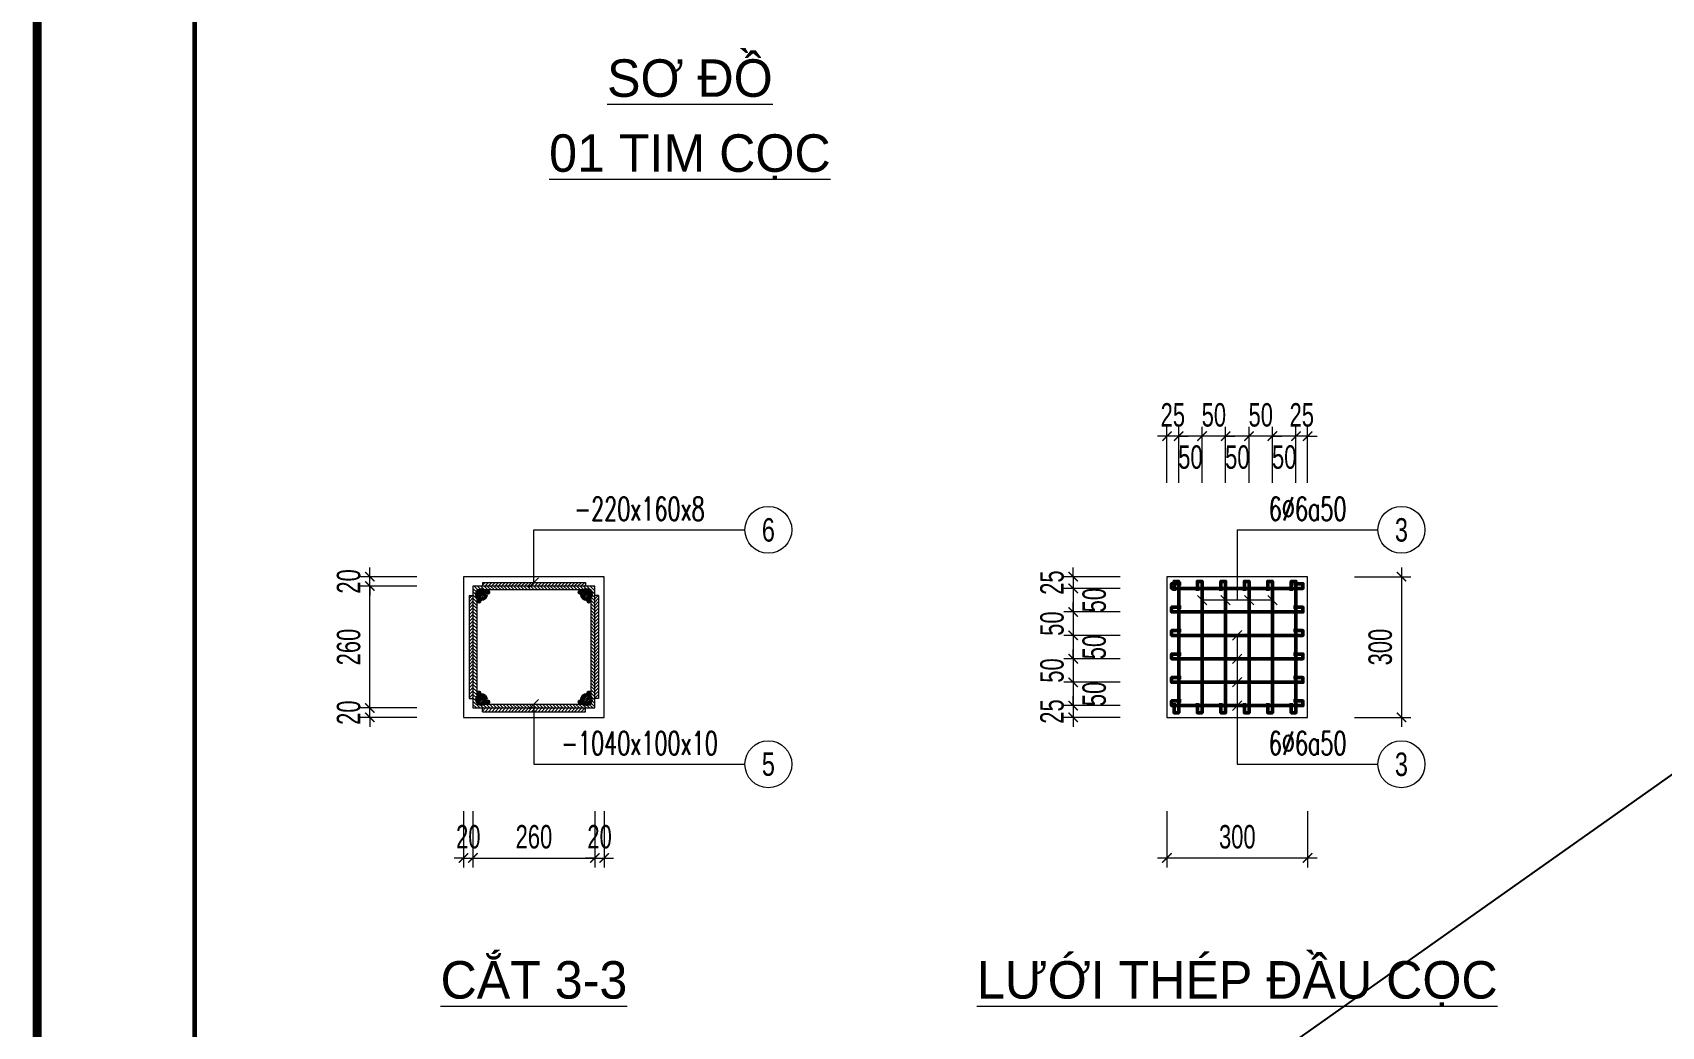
# Model space of a CAD drawing. Header units: inches. Extents: x 541671 to 837720, y 76128 to 1008472.
# Drawn here: x 604862 to 608336, y 377769 to 379889 of the extents above; entities that cross this region are included whole.
import ezdxf
from ezdxf.enums import TextEntityAlignment as Align

# ---------------------------------------------------------------- set-up
doc = ezdxf.new("R2010")
doc.units = ezdxf.units.IN
doc.header["$MEASUREMENT"] = 0
doc.header["$PDMODE"] = 32
doc.header["$PDSIZE"] = -1
doc.layers.get('0').update_dxf_attribs({"lineweight": 18})
for name, color, linetype, lineweight in [('Hien', 4, 'Continuous', 20), ('KICHTHUOC', 4, 'Continuous', 18), ('LC Net thay', 7, 'Continuous', 25), ('LC Text1', 3, 'Continuous', 20), ('ThepDoc', 3, 'Continuous', 50), ('ThepDocHien', 3, 'Continuous', 50), ('VatLieu', 8, 'Continuous', 9)]:
    doc.layers.add(name, color=color, linetype=linetype, lineweight=lineweight)
doc.layers.add('KCS_Plotter', color=11, linetype='Continuous', plot=False)
doc.layers.add('Khungten_LCDI', color=7, linetype='Continuous')
doc.styles.add('Khungten', font='VHAVAN_2.TTF', dxfattribs={"width": 0.8, "height": 5000})
doc.styles.add('ROMANS', font='vncc-rms.shx', dxfattribs={"width": 0.7, "bigfont": 'romancvn.shx'})
doc.styles.add('style2', font='romans.shx', dxfattribs={"width": 0.65, "bigfont": 'vns.shx'})
doc.styles.add('Title', font='VHAVAN_2.TTF', dxfattribs={"width": 0.8})
doc.styles.add('VNAVANTH', font='VHAVANB_2.TTF', dxfattribs={"width": 0.6})
doc.dimstyles.new('dim50', dxfattribs={"dimscale": 20, "dimtxt": 2.5, "dimasz": 1, "dimexe": 1, "dimexo": 0, "dimgap": 1, "dimtad": 1, "dimdec": 0, "dimzin": 12, "dimdsep": 46, "dimtxsty": 'ROMANS', "dimblk": 'ARCHTICK', "dimcen": 0, "dimdle": 1, "dimclrd": 1, "dimclre": 1, "dimclrt": 7, "dimadec": 0, "dimazin": 0, "dimtfac": 4e-06, "dimtdec": 0, "dimtix": 1, "dimtmove": 2, "dimatfit": 3, "dimldrblk": 'ARCHTICK', "dimfxl": 1, "dimtolj": 1, "dimtzin": 0, "dimarcsym": 0})

# ---------------------------------------------------------------- blocks, each defined once
blk = doc.blocks.new('_ArchTick')
at = {"color": 0, "linetype": 'ByBlock', "const_width": 0.15}
blk.add_lwpolyline([(-0.5, -0.5), (0.5, 0.5)], dxfattribs=at)
blk = doc.blocks.new('*D701')
at = {"layer": 'Defpoints', "color": 0, "transparency": 16777216}
for p in [(720, 2387.2), (980, 2387.2), (980, 2287.2)]:
    blk.add_point(p, dxfattribs=at)
at = {"layer": 'KICHTHUOC', "color": 1, "lineweight": -2, "transparency": 16777216}
for p, q in [((720, 2387.2), (720, 2267.2)), ((980, 2387.2), (980, 2267.2)), ((700, 2287.2), (1000, 2287.2))]:
    blk.add_line(p, q, dxfattribs=at)
at = {"layer": 'KICHTHUOC', "color": 1, "lineweight": -2, "transparency": 16777216, "xscale": 20, "yscale": 20, "zscale": 20, "rotation": 180}
blk.add_blockref('_ArchTick', (720, 2287.2), dxfattribs=at)
at = {"layer": 'KICHTHUOC', "color": 1, "lineweight": -2, "transparency": 16777216, "xscale": 20, "yscale": 20, "zscale": 20}
blk.add_blockref('_ArchTick', (980, 2287.2), dxfattribs=at)
at = {"layer": 'KICHTHUOC', "color": 7, "transparency": 16777216, "insert": (850, 2332.2), "char_height": 50, "attachment_point": 5, "style": 'ROMANS'}
blk.add_mtext('\\A1;260', dxfattribs=at)
blk = doc.blocks.new('*D702')
at = {"layer": 'Defpoints', "color": 0, "transparency": 16777216}
for p in [(500, 2867.2), (600, 2867.2), (600, 2607.2)]:
    blk.add_point(p, dxfattribs=at)
at = {"layer": 'KICHTHUOC', "color": 1, "lineweight": -2, "transparency": 16777216}
for p, q in [((500, 2587.2), (500, 2887.2)), ((600, 2867.2), (480, 2867.2)), ((600, 2607.2), (480, 2607.2))]:
    blk.add_line(p, q, dxfattribs=at)
at = {"layer": 'KICHTHUOC', "color": 1, "lineweight": -2, "transparency": 16777216, "xscale": 20, "yscale": 20, "zscale": 20}
for p, rotation in [((500, 2867.2), 90), ((500, 2607.2), 270)]:
    blk.add_blockref('_ArchTick', p, dxfattribs=dict(at, rotation=rotation))
at = {"layer": 'KICHTHUOC', "color": 7, "transparency": 16777216, "insert": (455, 2737.2), "char_height": 50, "attachment_point": 5, "rotation": 90, "style": 'ROMANS'}
blk.add_mtext('\\A1;260', dxfattribs=at)
blk = doc.blocks.new('*D703')
at = {"layer": 'Defpoints', "color": 0, "transparency": 16777216}
for p in [(2100, 2712.2), (2000, 2662.2), (2100, 2662.2)]:
    blk.add_point(p, dxfattribs=at)
at = {"layer": 'KICHTHUOC', "color": 1, "lineweight": -2, "transparency": 16777216}
for p, q in [((2100, 2712.2), (1980, 2712.2)), ((2000, 2712.2), (2000, 2732.2)), ((2000, 2712.2), (2000, 2662.2)), ((2100, 2662.2), (1980, 2662.2)), ((2000, 2662.2), (2000, 2642.2))]:
    blk.add_line(p, q, dxfattribs=at)
at = {"layer": 'KICHTHUOC', "color": 1, "lineweight": -2, "transparency": 16777216, "xscale": 20, "yscale": 20, "zscale": 20}
for p, rotation in [((2000, 2712.2), 270), ((2000, 2662.2), 90)]:
    blk.add_blockref('_ArchTick', p, dxfattribs=dict(at, rotation=rotation))
at = {"layer": 'KICHTHUOC', "color": 7, "transparency": 16777216, "insert": (1955, 2687.2), "char_height": 50, "attachment_point": 5, "rotation": 90, "style": 'ROMANS'}
blk.add_mtext('\\A1;50', dxfattribs=at)
blk = doc.blocks.new('*D704')
at = {"layer": 'Defpoints', "color": 0, "transparency": 16777216}
for p in [(2100, 2662.2), (2000, 2612.2), (2100, 2612.2)]:
    blk.add_point(p, dxfattribs=at)
at = {"layer": 'KICHTHUOC', "color": 1, "lineweight": -2, "transparency": 16777216}
for p, q in [((2000, 2682.2), (2000, 2592.2)), ((2100, 2662.2), (1980, 2662.2)), ((2100, 2612.2), (1980, 2612.2))]:
    blk.add_line(p, q, dxfattribs=at)
at = {"layer": 'KICHTHUOC', "color": 1, "lineweight": -2, "transparency": 16777216, "xscale": 20, "yscale": 20, "zscale": 20}
for p, rotation in [((2000, 2662.2), 90), ((2000, 2612.2), 270)]:
    blk.add_blockref('_ArchTick', p, dxfattribs=dict(at, rotation=rotation))
at = {"layer": 'KICHTHUOC', "color": 7, "transparency": 16777216, "insert": (2045, 2637.2), "char_height": 50, "attachment_point": 5, "rotation": 90, "style": 'ROMANS'}
blk.add_mtext('\\A1;50', dxfattribs=at)
blk = doc.blocks.new('*D705')
at = {"layer": 'Defpoints', "color": 0, "transparency": 16777216}
for p in [(2100, 2762.2), (2000, 2712.2), (2100, 2712.2)]:
    blk.add_point(p, dxfattribs=at)
at = {"layer": 'KICHTHUOC', "color": 1, "lineweight": -2, "transparency": 16777216}
for p, q in [((2000, 2782.2), (2000, 2692.2)), ((2100, 2762.2), (1980, 2762.2)), ((2100, 2712.2), (1980, 2712.2))]:
    blk.add_line(p, q, dxfattribs=at)
at = {"layer": 'KICHTHUOC', "color": 1, "lineweight": -2, "transparency": 16777216, "xscale": 20, "yscale": 20, "zscale": 20}
for p, rotation in [((2000, 2762.2), 90), ((2000, 2712.2), 270)]:
    blk.add_blockref('_ArchTick', p, dxfattribs=dict(at, rotation=rotation))
at = {"layer": 'KICHTHUOC', "color": 7, "transparency": 16777216, "insert": (2045, 2737.2), "char_height": 50, "attachment_point": 5, "rotation": 90, "style": 'ROMANS'}
blk.add_mtext('\\A1;50', dxfattribs=at)
blk = doc.blocks.new('_Oblique')
at = {"color": 0, "linetype": 'ByBlock', "lineweight": -2}
blk.add_line((-0.5, -0.5), (0.5, 0.5), dxfattribs=at)
blk = doc.blocks.new('*D712')
at = {"layer": 'Defpoints', "color": 0, "transparency": 16777216}
for p in [(2600, 2887.2), (2600, 2587.2), (2700, 2587.2)]:
    blk.add_point(p, dxfattribs=at)
at = {"layer": 'KICHTHUOC', "color": 1, "lineweight": -2, "transparency": 16777216}
for p, q in [((2600, 2887.2), (2720, 2887.2)), ((2700, 2907.2), (2700, 2567.2)), ((2600, 2587.2), (2720, 2587.2))]:
    blk.add_line(p, q, dxfattribs=at)
at = {"layer": 'KICHTHUOC', "color": 1, "lineweight": -2, "transparency": 16777216, "xscale": 20, "yscale": 20, "zscale": 20}
for p, rotation in [((2700, 2887.2), 90), ((2700, 2587.2), 270)]:
    blk.add_blockref('_ArchTick', p, dxfattribs=dict(at, rotation=rotation))
at = {"layer": 'KICHTHUOC', "color": 7, "transparency": 16777216, "insert": (2655, 2737.2), "char_height": 50, "attachment_point": 5, "rotation": 90, "style": 'ROMANS'}
blk.add_mtext('\\A1;300', dxfattribs=at)
blk = doc.blocks.new('*D713')
at = {"layer": 'Defpoints', "color": 0, "transparency": 16777216}
for p in [(2100, 2812.2), (2000, 2762.2), (2100, 2762.2)]:
    blk.add_point(p, dxfattribs=at)
at = {"layer": 'KICHTHUOC', "color": 1, "lineweight": -2, "transparency": 16777216}
for p, q in [((2000, 2812.2), (2000, 2832.2)), ((2100, 2812.2), (1980, 2812.2)), ((2000, 2812.2), (2000, 2762.2)), ((2100, 2762.2), (1980, 2762.2)), ((2000, 2762.2), (2000, 2742.2))]:
    blk.add_line(p, q, dxfattribs=at)
at = {"layer": 'KICHTHUOC', "color": 1, "lineweight": -2, "transparency": 16777216, "xscale": 20, "yscale": 20, "zscale": 20}
for p, rotation in [((2000, 2812.2), 270), ((2000, 2762.2), 90)]:
    blk.add_blockref('_ArchTick', p, dxfattribs=dict(at, rotation=rotation))
at = {"layer": 'KICHTHUOC', "color": 7, "transparency": 16777216, "insert": (1955, 2787.2), "char_height": 50, "attachment_point": 5, "rotation": 90, "style": 'ROMANS'}
blk.add_mtext('\\A1;50', dxfattribs=at)
blk = doc.blocks.new('*D714')
at = {"layer": 'Defpoints', "color": 0, "transparency": 16777216}
for p in [(2275, 3187.2), (2275, 3087.2), (2325, 3087.2)]:
    blk.add_point(p, dxfattribs=at)
at = {"layer": 'KICHTHUOC', "color": 1, "lineweight": -2, "transparency": 16777216}
for p, q in [((2275, 3087.2), (2275, 3207.2)), ((2325, 3087.2), (2325, 3207.2)), ((2275, 3187.2), (2255, 3187.2)), ((2325, 3187.2), (2275, 3187.2)), ((2325, 3187.2), (2345, 3187.2))]:
    blk.add_line(p, q, dxfattribs=at)
at = {"layer": 'KICHTHUOC', "color": 1, "lineweight": -2, "transparency": 16777216, "xscale": 20, "yscale": 20, "zscale": 20}
blk.add_blockref('_ArchTick', (2275, 3187.2), dxfattribs=at)
at = {"layer": 'KICHTHUOC', "color": 1, "lineweight": -2, "transparency": 16777216, "xscale": 20, "yscale": 20, "zscale": 20, "rotation": 180}
blk.add_blockref('_ArchTick', (2325, 3187.2), dxfattribs=at)
at = {"layer": 'KICHTHUOC', "color": 7, "transparency": 16777216, "insert": (2300, 3232.2), "char_height": 50, "attachment_point": 5, "style": 'ROMANS'}
blk.add_mtext('\\A1;50', dxfattribs=at)
blk = doc.blocks.new('*D715')
at = {"layer": 'Defpoints', "color": 0, "transparency": 16777216}
for p in [(2225, 3187.2), (2225, 3087.2), (2275, 3087.2)]:
    blk.add_point(p, dxfattribs=at)
at = {"layer": 'KICHTHUOC', "color": 1, "lineweight": -2, "transparency": 16777216}
for p, q in [((2225, 3087.2), (2225, 3207.2)), ((2275, 3087.2), (2275, 3207.2)), ((2295, 3187.2), (2205, 3187.2))]:
    blk.add_line(p, q, dxfattribs=at)
at = {"layer": 'KICHTHUOC', "color": 1, "lineweight": -2, "transparency": 16777216, "xscale": 20, "yscale": 20, "zscale": 20, "rotation": 180}
blk.add_blockref('_ArchTick', (2225, 3187.2), dxfattribs=at)
at = {"layer": 'KICHTHUOC', "color": 1, "lineweight": -2, "transparency": 16777216, "xscale": 20, "yscale": 20, "zscale": 20}
blk.add_blockref('_ArchTick', (2275, 3187.2), dxfattribs=at)
at = {"layer": 'KICHTHUOC', "color": 7, "transparency": 16777216, "insert": (2250, 3142.2), "char_height": 50, "attachment_point": 5, "style": 'ROMANS'}
blk.add_mtext('\\A1;50', dxfattribs=at)
blk = doc.blocks.new('*D716')
at = {"layer": 'Defpoints', "color": 0, "transparency": 16777216}
for p in [(2325, 3187.2), (2325, 3087.2), (2375, 3087.2)]:
    blk.add_point(p, dxfattribs=at)
at = {"layer": 'KICHTHUOC', "color": 1, "lineweight": -2, "transparency": 16777216}
for p, q in [((2325, 3087.2), (2325, 3207.2)), ((2375, 3087.2), (2375, 3207.2)), ((2395, 3187.2), (2305, 3187.2))]:
    blk.add_line(p, q, dxfattribs=at)
at = {"layer": 'KICHTHUOC', "color": 1, "lineweight": -2, "transparency": 16777216, "xscale": 20, "yscale": 20, "zscale": 20, "rotation": 180}
blk.add_blockref('_ArchTick', (2325, 3187.2), dxfattribs=at)
at = {"layer": 'KICHTHUOC', "color": 1, "lineweight": -2, "transparency": 16777216, "xscale": 20, "yscale": 20, "zscale": 20}
blk.add_blockref('_ArchTick', (2375, 3187.2), dxfattribs=at)
at = {"layer": 'KICHTHUOC', "color": 7, "transparency": 16777216, "insert": (2350, 3142.2), "char_height": 50, "attachment_point": 5, "style": 'ROMANS'}
blk.add_mtext('\\A1;50', dxfattribs=at)
blk = doc.blocks.new('*D717')
at = {"layer": 'Defpoints', "color": 0, "transparency": 16777216}
for p in [(2200, 2387.2), (2500, 2387.2), (2200, 2287.2)]:
    blk.add_point(p, dxfattribs=at)
at = {"layer": 'KICHTHUOC', "color": 1, "lineweight": -2, "transparency": 16777216}
for p, q in [((2200, 2387.2), (2200, 2267.2)), ((2500, 2387.2), (2500, 2267.2)), ((2520, 2287.2), (2180, 2287.2))]:
    blk.add_line(p, q, dxfattribs=at)
at = {"layer": 'KICHTHUOC', "color": 1, "lineweight": -2, "transparency": 16777216, "xscale": 20, "yscale": 20, "zscale": 20, "rotation": 180}
blk.add_blockref('_ArchTick', (2200, 2287.2), dxfattribs=at)
at = {"layer": 'KICHTHUOC', "color": 1, "lineweight": -2, "transparency": 16777216, "xscale": 20, "yscale": 20, "zscale": 20}
blk.add_blockref('_ArchTick', (2500, 2287.2), dxfattribs=at)
at = {"layer": 'KICHTHUOC', "color": 7, "transparency": 16777216, "insert": (2350, 2332.2), "char_height": 50, "attachment_point": 5, "style": 'ROMANS'}
blk.add_mtext('\\A1;300', dxfattribs=at)
blk = doc.blocks.new('*D718')
at = {"layer": 'Defpoints', "color": 0, "transparency": 16777216}
for p in [(2375, 3187.2), (2375, 3087.2), (2425, 3087.2)]:
    blk.add_point(p, dxfattribs=at)
at = {"layer": 'KICHTHUOC', "color": 1, "lineweight": -2, "transparency": 16777216}
for p, q in [((2375, 3087.2), (2375, 3207.2)), ((2425, 3087.2), (2425, 3207.2)), ((2375, 3187.2), (2355, 3187.2)), ((2425, 3187.2), (2375, 3187.2)), ((2425, 3187.2), (2445, 3187.2))]:
    blk.add_line(p, q, dxfattribs=at)
at = {"layer": 'KICHTHUOC', "color": 1, "lineweight": -2, "transparency": 16777216, "xscale": 20, "yscale": 20, "zscale": 20}
blk.add_blockref('_ArchTick', (2375, 3187.2), dxfattribs=at)
at = {"layer": 'KICHTHUOC', "color": 1, "lineweight": -2, "transparency": 16777216, "xscale": 20, "yscale": 20, "zscale": 20, "rotation": 180}
blk.add_blockref('_ArchTick', (2425, 3187.2), dxfattribs=at)
at = {"layer": 'KICHTHUOC', "color": 7, "transparency": 16777216, "insert": (2400, 3232.2), "char_height": 50, "attachment_point": 5, "style": 'ROMANS'}
blk.add_mtext('\\A1;50', dxfattribs=at)
blk = doc.blocks.new('*D733')
at = {"layer": 'Defpoints', "color": 0, "transparency": 16777216}
for p in [(700, 2387.2), (720, 2387.2), (720, 2287.2)]:
    blk.add_point(p, dxfattribs=at)
at = {"layer": 'KICHTHUOC', "color": 1, "lineweight": -2, "transparency": 16777216}
for p, q in [((700, 2387.2), (700, 2267.2)), ((720, 2387.2), (720, 2267.2)), ((700, 2287.2), (680, 2287.2)), ((700, 2287.2), (720, 2287.2)), ((720, 2287.2), (740, 2287.2))]:
    blk.add_line(p, q, dxfattribs=at)
at = {"layer": 'KICHTHUOC', "color": 1, "lineweight": -2, "transparency": 16777216, "xscale": 20, "yscale": 20, "zscale": 20}
blk.add_blockref('_ArchTick', (700, 2287.2), dxfattribs=at)
at = {"layer": 'KICHTHUOC', "color": 1, "lineweight": -2, "transparency": 16777216, "xscale": 20, "yscale": 20, "zscale": 20, "rotation": 180}
blk.add_blockref('_ArchTick', (720, 2287.2), dxfattribs=at)
at = {"layer": 'KICHTHUOC', "color": 7, "transparency": 16777216, "insert": (710, 2332.2), "char_height": 50, "attachment_point": 5, "style": 'ROMANS'}
blk.add_mtext('\\A1;20', dxfattribs=at)
blk = doc.blocks.new('*D734')
at = {"layer": 'Defpoints', "color": 0, "transparency": 16777216}
for p in [(980, 2387.2), (1000, 2387.2), (1000, 2287.2)]:
    blk.add_point(p, dxfattribs=at)
at = {"layer": 'KICHTHUOC', "color": 1, "lineweight": -2, "transparency": 16777216}
for p, q in [((980, 2387.2), (980, 2267.2)), ((1000, 2387.2), (1000, 2267.2)), ((980, 2287.2), (960, 2287.2)), ((980, 2287.2), (1000, 2287.2)), ((1000, 2287.2), (1020, 2287.2))]:
    blk.add_line(p, q, dxfattribs=at)
at = {"layer": 'KICHTHUOC', "color": 1, "lineweight": -2, "transparency": 16777216, "xscale": 20, "yscale": 20, "zscale": 20}
blk.add_blockref('_ArchTick', (980, 2287.2), dxfattribs=at)
at = {"layer": 'KICHTHUOC', "color": 1, "lineweight": -2, "transparency": 16777216, "xscale": 20, "yscale": 20, "zscale": 20, "rotation": 180}
blk.add_blockref('_ArchTick', (1000, 2287.2), dxfattribs=at)
at = {"layer": 'KICHTHUOC', "color": 7, "transparency": 16777216, "insert": (990, 2332.2), "char_height": 50, "attachment_point": 5, "style": 'ROMANS'}
blk.add_mtext('\\A1;20', dxfattribs=at)
blk = doc.blocks.new('*D735')
at = {"layer": 'Defpoints', "color": 0, "transparency": 16777216}
for p in [(500, 2607.2), (600, 2607.2), (600, 2587.2)]:
    blk.add_point(p, dxfattribs=at)
at = {"layer": 'KICHTHUOC', "color": 1, "lineweight": -2, "transparency": 16777216}
for p, q in [((600, 2607.2), (480, 2607.2)), ((500, 2607.2), (500, 2627.2)), ((500, 2587.2), (500, 2607.2)), ((600, 2587.2), (480, 2587.2)), ((500, 2587.2), (500, 2567.2))]:
    blk.add_line(p, q, dxfattribs=at)
at = {"layer": 'KICHTHUOC', "color": 1, "lineweight": -2, "transparency": 16777216, "xscale": 20, "yscale": 20, "zscale": 20}
for p, rotation in [((500, 2607.2), 270), ((500, 2587.2), 90)]:
    blk.add_blockref('_ArchTick', p, dxfattribs=dict(at, rotation=rotation))
at = {"layer": 'KICHTHUOC', "color": 7, "transparency": 16777216, "insert": (455, 2597.2), "char_height": 50, "attachment_point": 5, "rotation": 90, "style": 'ROMANS'}
blk.add_mtext('\\A1;20', dxfattribs=at)
blk = doc.blocks.new('*D736')
at = {"layer": 'Defpoints', "color": 0, "transparency": 16777216}
for p in [(500, 2887.2), (600, 2887.2), (600, 2867.2)]:
    blk.add_point(p, dxfattribs=at)
at = {"layer": 'KICHTHUOC', "color": 1, "lineweight": -2, "transparency": 16777216}
for p, q in [((600, 2887.2), (480, 2887.2)), ((500, 2887.2), (500, 2907.2)), ((500, 2867.2), (500, 2887.2)), ((600, 2867.2), (480, 2867.2)), ((500, 2867.2), (500, 2847.2))]:
    blk.add_line(p, q, dxfattribs=at)
at = {"layer": 'KICHTHUOC', "color": 1, "lineweight": -2, "transparency": 16777216, "xscale": 20, "yscale": 20, "zscale": 20}
for p, rotation in [((500, 2887.2), 270), ((500, 2867.2), 90)]:
    blk.add_blockref('_ArchTick', p, dxfattribs=dict(at, rotation=rotation))
at = {"layer": 'KICHTHUOC', "color": 7, "transparency": 16777216, "insert": (455, 2877.2), "char_height": 50, "attachment_point": 5, "rotation": 90, "style": 'ROMANS'}
blk.add_mtext('\\A1;20', dxfattribs=at)
blk = doc.blocks.new('*D737')
at = {"layer": 'Defpoints', "color": 0, "transparency": 16777216}
for p in [(2100, 2862.2), (2000, 2812.2), (2100, 2812.2)]:
    blk.add_point(p, dxfattribs=at)
at = {"layer": 'KICHTHUOC', "color": 1, "lineweight": -2, "transparency": 16777216}
for p, q in [((2100, 2862.2), (1980, 2862.2)), ((2000, 2882.2), (2000, 2792.2)), ((2100, 2812.2), (1980, 2812.2))]:
    blk.add_line(p, q, dxfattribs=at)
at = {"layer": 'KICHTHUOC', "color": 1, "lineweight": -2, "transparency": 16777216, "xscale": 20, "yscale": 20, "zscale": 20}
for p, rotation in [((2000, 2862.2), 90), ((2000, 2812.2), 270)]:
    blk.add_blockref('_ArchTick', p, dxfattribs=dict(at, rotation=rotation))
at = {"layer": 'KICHTHUOC', "color": 7, "transparency": 16777216, "insert": (2045, 2837.2), "char_height": 50, "attachment_point": 5, "rotation": 90, "style": 'ROMANS'}
blk.add_mtext('\\A1;50', dxfattribs=at)
blk = doc.blocks.new('*D738')
at = {"layer": 'Defpoints', "color": 0, "transparency": 16777216}
for p in [(2425, 3187.2), (2425, 3087.2), (2475, 3087.2)]:
    blk.add_point(p, dxfattribs=at)
at = {"layer": 'KICHTHUOC', "color": 1, "lineweight": -2, "transparency": 16777216}
for p, q in [((2425, 3087.2), (2425, 3207.2)), ((2475, 3087.2), (2475, 3207.2)), ((2495, 3187.2), (2405, 3187.2))]:
    blk.add_line(p, q, dxfattribs=at)
at = {"layer": 'KICHTHUOC', "color": 1, "lineweight": -2, "transparency": 16777216, "xscale": 20, "yscale": 20, "zscale": 20, "rotation": 180}
blk.add_blockref('_ArchTick', (2425, 3187.2), dxfattribs=at)
at = {"layer": 'KICHTHUOC', "color": 1, "lineweight": -2, "transparency": 16777216, "xscale": 20, "yscale": 20, "zscale": 20}
blk.add_blockref('_ArchTick', (2475, 3187.2), dxfattribs=at)
at = {"layer": 'KICHTHUOC', "color": 7, "transparency": 16777216, "insert": (2450, 3142.2), "char_height": 50, "attachment_point": 5, "style": 'ROMANS'}
blk.add_mtext('\\A1;50', dxfattribs=at)
blk = doc.blocks.new('*D739')
at = {"layer": 'Defpoints', "color": 0, "transparency": 16777216}
for p in [(2100, 2612.2), (2000, 2587.2), (2100, 2587.2)]:
    blk.add_point(p, dxfattribs=at)
at = {"layer": 'KICHTHUOC', "color": 1, "lineweight": -2, "transparency": 16777216}
for p, q in [((2100, 2612.2), (1980, 2612.2)), ((2000, 2612.2), (2000, 2632.2)), ((2000, 2612.2), (2000, 2587.2)), ((2100, 2587.2), (1980, 2587.2)), ((2000, 2587.2), (2000, 2567.2))]:
    blk.add_line(p, q, dxfattribs=at)
at = {"layer": 'KICHTHUOC', "color": 1, "lineweight": -2, "transparency": 16777216, "xscale": 20, "yscale": 20, "zscale": 20}
for p, rotation in [((2000, 2612.2), 270), ((2000, 2587.2), 90)]:
    blk.add_blockref('_ArchTick', p, dxfattribs=dict(at, rotation=rotation))
at = {"layer": 'KICHTHUOC', "color": 7, "transparency": 16777216, "insert": (1955, 2599.7), "char_height": 50, "attachment_point": 5, "rotation": 90, "style": 'ROMANS'}
blk.add_mtext('\\A1;25', dxfattribs=at)
blk = doc.blocks.new('*D740')
at = {"layer": 'Defpoints', "color": 0, "transparency": 16777216}
for p in [(2100, 2887.2), (2000, 2862.2), (2100, 2862.2)]:
    blk.add_point(p, dxfattribs=at)
at = {"layer": 'KICHTHUOC', "color": 1, "lineweight": -2, "transparency": 16777216}
for p, q in [((2100, 2887.2), (1980, 2887.2)), ((2000, 2887.2), (2000, 2907.2)), ((2000, 2887.2), (2000, 2862.2)), ((2100, 2862.2), (1980, 2862.2)), ((2000, 2862.2), (2000, 2842.2))]:
    blk.add_line(p, q, dxfattribs=at)
at = {"layer": 'KICHTHUOC', "color": 1, "lineweight": -2, "transparency": 16777216, "xscale": 20, "yscale": 20, "zscale": 20}
for p, rotation in [((2000, 2887.2), 270), ((2000, 2862.2), 90)]:
    blk.add_blockref('_ArchTick', p, dxfattribs=dict(at, rotation=rotation))
at = {"layer": 'KICHTHUOC', "color": 7, "transparency": 16777216, "insert": (1955, 2874.7), "char_height": 50, "attachment_point": 5, "rotation": 90, "style": 'ROMANS'}
blk.add_mtext('\\A1;25', dxfattribs=at)
blk = doc.blocks.new('*D741')
at = {"layer": 'Defpoints', "color": 0, "transparency": 16777216}
for p in [(2200, 3187.2), (2200, 3087.2), (2225, 3087.2)]:
    blk.add_point(p, dxfattribs=at)
at = {"layer": 'KICHTHUOC', "color": 1, "lineweight": -2, "transparency": 16777216}
for p, q in [((2200, 3087.2), (2200, 3207.2)), ((2225, 3087.2), (2225, 3207.2)), ((2200, 3187.2), (2180, 3187.2)), ((2225, 3187.2), (2200, 3187.2)), ((2225, 3187.2), (2245, 3187.2))]:
    blk.add_line(p, q, dxfattribs=at)
at = {"layer": 'KICHTHUOC', "color": 1, "lineweight": -2, "transparency": 16777216, "xscale": 20, "yscale": 20, "zscale": 20}
blk.add_blockref('_ArchTick', (2200, 3187.2), dxfattribs=at)
at = {"layer": 'KICHTHUOC', "color": 1, "lineweight": -2, "transparency": 16777216, "xscale": 20, "yscale": 20, "zscale": 20, "rotation": 180}
blk.add_blockref('_ArchTick', (2225, 3187.2), dxfattribs=at)
at = {"layer": 'KICHTHUOC', "color": 7, "transparency": 16777216, "insert": (2212.5, 3232.2), "char_height": 50, "attachment_point": 5, "style": 'ROMANS'}
blk.add_mtext('\\A1;25', dxfattribs=at)
blk = doc.blocks.new('*D742')
at = {"layer": 'Defpoints', "color": 0, "transparency": 16777216}
for p in [(2475, 3187.2), (2475, 3087.2), (2500, 3087.2)]:
    blk.add_point(p, dxfattribs=at)
at = {"layer": 'KICHTHUOC', "color": 1, "lineweight": -2, "transparency": 16777216}
for p, q in [((2475, 3087.2), (2475, 3207.2)), ((2500, 3087.2), (2500, 3207.2)), ((2475, 3187.2), (2455, 3187.2)), ((2500, 3187.2), (2475, 3187.2)), ((2500, 3187.2), (2520, 3187.2))]:
    blk.add_line(p, q, dxfattribs=at)
at = {"layer": 'KICHTHUOC', "color": 1, "lineweight": -2, "transparency": 16777216, "xscale": 20, "yscale": 20, "zscale": 20}
blk.add_blockref('_ArchTick', (2475, 3187.2), dxfattribs=at)
at = {"layer": 'KICHTHUOC', "color": 1, "lineweight": -2, "transparency": 16777216, "xscale": 20, "yscale": 20, "zscale": 20, "rotation": 180}
blk.add_blockref('_ArchTick', (2500, 3187.2), dxfattribs=at)
at = {"layer": 'KICHTHUOC', "color": 7, "transparency": 16777216, "insert": (2487.5, 3232.2), "char_height": 50, "attachment_point": 5, "style": 'ROMANS'}
blk.add_mtext('\\A1;25', dxfattribs=at)
blk = doc.blocks.new('lcdi fix')
at = {"layer": 'Defpoints', "lineweight": 0}
blk.add_lwpolyline([(-1200, -14850), (-1200, 14850), (40800, 14850), (40800, -14850)], close=True, dxfattribs=at)
at = {"layer": 'Khungten_LCDI', "color": 5, "lineweight": 60}
blk.add_lwpolyline([(0, -14650), (0, 14650), (40600, 14650), (40600, -14650)], close=True, dxfattribs=at)
at = {"color": 7, "style": 'Khungten', "width": 0.8}
for tag, p in [('REVISION', (39499, -10746)), ('NGAYHT', (39546, -11609))]:
    blk.add_attdef(tag, text='', height=200, dxfattribs=at).set_placement(p, align=Align.CENTER)
at = {"layer": 'LC Text1', "style": 'Title', "width": 1.824646}
for tag, p, p2 in [('TENBANVE1', (36913, -8886), (40339, -8886)), ('TENBANVE2', (36913, -9562), (40339, -9562))]:
    blk.add_attdef(tag, text='', height=250, dxfattribs=at).set_placement(p, p2, align=Align.FIT)
at = {"layer": 'LC Text1', "style": 'Title', "width": 0.7}
blk.add_attdef('SOBANVE', text='', height=250, dxfattribs=at).set_placement((39562, -13896), align=Align.CENTER)
blk = doc.blocks.new('000000000000000000000000')
at = {"layer": 'VatLieu'}
h = blk.add_hatch(dxfattribs=at)
h.set_pattern_fill('ANSI31', color=256, scale=40, style=0)
h.set_pattern_definition([(45, (-133335, -47112.7963), (-3.5355339, 3.5355339), [])])
h.paths.add_polyline_path([(960, 2875.2), (740, 2875.2), (740, 2867.2), (960, 2867.2)])
h.paths.add_polyline_path([(988, 2847.2), (980, 2847.2), (980, 2627.2), (988, 2627.2)])
h.paths.add_polyline_path([(960, 2607.2), (740, 2607.2), (740, 2599.2), (960, 2599.2)])
h.paths.add_polyline_path([(720, 2847.2), (712, 2847.2), (712, 2627.2), (720, 2627.2)])
h = blk.add_hatch(dxfattribs=at)
h.set_pattern_fill('ANSI31', color=256, scale=40, angle=90, style=0)
h.set_pattern_definition([(135, (169514.4024, 72755.01), (-3.5355339, -3.5355339), [])])
h.paths.add_polyline_path([(728, 2615.2), (972, 2615.2), (972, 2859.2), (728, 2859.2)], flags=16)
h.paths.add_polyline_path([(720, 2607.2), (980, 2607.2), (980, 2867.2), (720, 2867.2)])
h = blk.add_hatch(dxfattribs=at)
h.set_pattern_fill('ANSI31', color=256, scale=20, style=0)
h.set_pattern_definition([(45, (-133335, -47112.7963), (-1.767766953, 1.767766953), [])])
h.paths.add_polyline_path([(748, 2849.2, 1), (728, 2849.2, 1)])
h.paths.add_polyline_path([(728, 2625.2, 1), (748, 2625.2, 1)])
h.paths.add_polyline_path([(972, 2625.2, 1), (952, 2625.2, 1)])
h.paths.add_polyline_path([(972, 2849.2, 1), (952, 2849.2, 1)])
at = {"layer": 'Hien'}
for p, q in [((740, 2875.2), (740, 2867.2)), ((960, 2875.2), (960, 2867.2)), ((712, 2847.2), (720, 2847.2)), ((988, 2847.2), (980, 2847.2)), ((712, 2627.2), (720, 2627.2)), ((740, 2599.2), (740, 2607.2)), ((960, 2599.2), (960, 2607.2)), ((988, 2627.2), (980, 2627.2))]:
    blk.add_line(p, q, dxfattribs=at)
for points in [[(700, 2587.2), (1000, 2587.2), (1000, 2887.2), (700, 2887.2)], [(2200, 2587.2), (2500, 2587.2), (2500, 2887.2), (2200, 2887.2)], [(720, 2607.2), (980, 2607.2), (980, 2867.2), (720, 2867.2)], [(728, 2615.2), (972, 2615.2), (972, 2859.2), (728, 2859.2)]]:
    blk.add_lwpolyline(points, close=True, dxfattribs=at)
for points in [[(740, 2875.2), (960, 2875.2)], [(712, 2847.2), (712, 2627.2)], [(988, 2847.2), (988, 2627.2)], [(740, 2599.2), (960, 2599.2)]]:
    blk.add_lwpolyline(points, dxfattribs=at)
at = {"layer": 'Hien', "const_width": 5}
for points in [[(749.64, 2854.2, 1), (754.64, 2854.2, 1)], [(950.36, 2854.2, -1), (945.36, 2854.2, -1)], [(733, 2837.56, -1), (733, 2832.56, -1)], [(967, 2837.56, 1), (967, 2832.56, 1)], [(733, 2636.85, 1), (733, 2641.85, 1)], [(967, 2636.85, -1), (967, 2641.85, -1)], [(749.64, 2620.2, -1), (754.64, 2620.2, -1)], [(950.36, 2620.2, 1), (945.36, 2620.2, 1)]]:
    blk.add_lwpolyline(points, format="xyb", close=True, dxfattribs=at)
at = {"layer": 'KICHTHUOC'}
for p, q in [((850, 2875.2), (850, 2987.2)), ((850, 2987.2), (1300, 2987.2)), ((2350, 2987.2), (2350, 2837.2)), ((2350, 2987.2), (2650, 2987.2)), ((2425, 2837.2), (2275, 2837.2)), ((2350, 2762.2), (2350, 2487.2)), ((850, 2615.2), (850, 2487.2)), ((850, 2487.2), (1300, 2487.2)), ((2350, 2487.2), (2650, 2487.2))]:
    blk.add_line(p, q, dxfattribs=at)
for centre in [(1350, 2987.2), (2700, 2987.2), (1350, 2487.2), (2700, 2487.2)]:
    blk.add_circle(centre, 50, dxfattribs=at)
at = {"layer": 'ThepDoc'}
for points in [[(2470, 2872.2), (2490, 2872.2), (2490, 2862.2), (2210, 2862.2), (2210, 2872.2), (2230, 2872.2)], [(2215, 2617.2), (2215, 2597.2), (2225, 2597.2), (2225, 2877.2), (2215, 2877.2), (2215, 2857.2)], [(2265, 2617.2), (2265, 2597.2), (2275, 2597.2), (2275, 2877.2), (2265, 2877.2), (2265, 2857.2)], [(2315, 2617.2), (2315, 2597.2), (2325, 2597.2), (2325, 2877.2), (2315, 2877.2), (2315, 2857.2)], [(2365, 2617.2), (2365, 2597.2), (2375, 2597.2), (2375, 2877.2), (2365, 2877.2), (2365, 2857.2)], [(2415, 2617.2), (2415, 2597.2), (2425, 2597.2), (2425, 2877.2), (2415, 2877.2), (2415, 2857.2)], [(2465, 2617.2), (2465, 2597.2), (2475, 2597.2), (2475, 2877.2), (2465, 2877.2), (2465, 2857.2)], [(2470, 2822.2), (2490, 2822.2), (2490, 2812.2), (2210, 2812.2), (2210, 2822.2), (2230, 2822.2)], [(2470, 2772.2), (2490, 2772.2), (2490, 2762.2), (2210, 2762.2), (2210, 2772.2), (2230, 2772.2)], [(2470, 2722.2), (2490, 2722.2), (2490, 2712.2), (2210, 2712.2), (2210, 2722.2), (2230, 2722.2)], [(2470, 2672.2), (2490, 2672.2), (2490, 2662.2), (2210, 2662.2), (2210, 2672.2), (2230, 2672.2)], [(2470, 2622.2), (2490, 2622.2), (2490, 2612.2), (2210, 2612.2), (2210, 2622.2), (2230, 2622.2)]]:
    blk.add_lwpolyline(points, dxfattribs=at)
at = {"layer": 'ThepDocHien'}
for centre in [(738, 2849.2), (962, 2849.2), (738, 2625.2), (962, 2625.2)]:
    blk.add_circle(centre, 10, dxfattribs=at)
at = {"layer": 'VatLieu', "const_width": 19.6}
blk.add_lwpolyline([(-209.36, 0), (11550.64, 0), (11550.64, 8316), (-209.36, 8316)], close=True, dxfattribs=at)
at = {"layer": 'KICHTHUOC', "xscale": 20, "yscale": 20, "zscale": 20, "rotation": 180}
blk.add_blockref('_Oblique', (850, 2875.2), dxfattribs=at)
at = {"layer": 'KICHTHUOC', "yscale": 20, "zscale": 20}
for p, xscale in [((2275, 2837.2), -20), ((2325, 2837.2), -20), ((2375, 2837.2), -20), ((2425, 2837.2), -20), ((2350, 2762.2), 20), ((2350, 2712.2), 20), ((2350, 2662.2), 20), ((850, 2615.2), 20), ((2350, 2612.2), 20)]:
    blk.add_blockref('_Oblique', p, dxfattribs=dict(at, xscale=xscale))
at = {"style": 'VNAVANTH'}
for s, p in [('%%us¬ ®å', (1182.58, 3911)), ('%%u01 tim cäc', (1182.58, 3751)), ('%%uc¾t 3-3', (850, 1987.2)), ('%%ul¦íi thÐp ®Çu cäc', (2350, 1987.2))]:
    blk.add_text(s, height=80, dxfattribs=at).set_placement(p, align=Align.CENTER)
at = {"style": 'style2', "width": 0.65}
for s, p in [('-220x160x8', (1075, 3007.2)), ('-1040x100x10', (1075, 2507.2))]:
    blk.add_text(s, height=50, dxfattribs=at).set_placement(p, align=Align.CENTER)
for s, style, width, p in [('6%%c6a50', 'style2', 0.65, (2500, 3032.2)), ('6', 'ROMANS', 0.75, (1350, 2987.2)), ('3', 'ROMANS', 0.75, (2700, 2987.2)), ('6%%c6a50', 'style2', 0.65, (2500, 2532.2)), ('5', 'ROMANS', 0.75, (1350, 2487.2)), ('3', 'ROMANS', 0.75, (2700, 2487.2))]:
    blk.add_text(s, height=50, dxfattribs=dict(style=style, width=width)).set_placement(p, align=Align.MIDDLE)
at = {"layer": 'KICHTHUOC'}
for base, p1, p2, angle, picture, middle in [((2200, 3187.2), (2225, 3087.2), (2200, 3087.2), 180, '*D741', (2212.5, 3232.2)), ((2275, 3187.2), (2325, 3087.2), (2275, 3087.2), 180, '*D714', (2300, 3232.2)), ((2375, 3187.2), (2425, 3087.2), (2375, 3087.2), 180, '*D718', (2400, 3232.2)), ((2475, 3187.2), (2500, 3087.2), (2475, 3087.2), 180, '*D742', (2487.5, 3232.2)), ((500, 2887.2), (600, 2867.2), (600, 2887.2), 90, '*D736', (455, 2877.2)), ((500, 2867.2), (600, 2607.2), (600, 2867.2), 90, '*D702', (455, 2737.2)), ((2000, 2862.2), (2100, 2887.2), (2100, 2862.2), 270, '*D740', (1955, 2874.7)), ((2700, 2587.2), (2600, 2887.2), (2600, 2587.2), 270, '*D712', (2655, 2737.2)), ((2000, 2762.2), (2100, 2812.2), (2100, 2762.2), 270, '*D713', (1955, 2787.2)), ((2000, 2662.2), (2100, 2712.2), (2100, 2662.2), 270, '*D703', (1955, 2687.2)), ((500, 2607.2), (600, 2587.2), (600, 2607.2), 90, '*D735', (455, 2597.2)), ((2000, 2587.2), (2100, 2612.2), (2100, 2587.2), 270, '*D739', (1955, 2599.7)), ((2200, 2287.2), (2500, 2387.2), (2200, 2387.2), 180, '*D717', (2350, 2332.2))]:
    dim = blk.add_linear_dim(base=base, p1=p1, p2=p2, angle=angle, dimstyle='dim50', dxfattribs=at)
    dim.commit()
    dim.dimension.update_dxf_attribs({"geometry": picture, "text_midpoint": middle})
for base, p1, p2, angle, picture, middle in [((2225, 3187.2), (2275, 3087.2), (2225, 3087.2), 180, '*D715', (2250, 3142.2)), ((2325, 3187.2), (2375, 3087.2), (2325, 3087.2), 180, '*D716', (2350, 3142.2)), ((2425, 3187.2), (2475, 3087.2), (2425, 3087.2), 180, '*D738', (2450, 3142.2)), ((2000, 2812.2), (2100, 2862.2), (2100, 2812.2), 270, '*D737', (2045, 2837.2)), ((2000, 2712.2), (2100, 2762.2), (2100, 2712.2), 270, '*D705', (2045, 2737.2)), ((2000, 2612.2), (2100, 2662.2), (2100, 2612.2), 270, '*D704', (2045, 2637.2))]:
    dim = blk.add_linear_dim(base=base, p1=p1, p2=p2, angle=angle, dimstyle='dim50', dxfattribs=at)
    dim.commit()
    dim.dimension.update_dxf_attribs({"geometry": picture, "text_midpoint": middle, "dimtype": 160})
for base, p1, p2, picture, middle in [((720, 2287.2), (700, 2387.2), (720, 2387.2), '*D733', (710, 2332.2)), ((980, 2287.2), (720, 2387.2), (980, 2387.2), '*D701', (850, 2332.2)), ((1000, 2287.2), (980, 2387.2), (1000, 2387.2), '*D734', (990, 2332.2))]:
    dim = blk.add_linear_dim(base=base, p1=p1, p2=p2, dimstyle='dim50', dxfattribs=at)
    dim.commit()
    dim.dimension.update_dxf_attribs({"geometry": picture, "text_midpoint": middle})

msp = doc.modelspace()

# ---------------------------------------------------------------- linework, layer by layer
at = {"layer": 'KCS_Plotter', "ltscale": 50}
msp.add_line((604872, 375841.4), (616632, 384157.4), dxfattribs=at)

# ---------------------------------------------------------------- block references
msp.add_blockref('000000000000000000000000', (605081.4, 375841.4))
at = {"layer": 'LC Net thay', "xscale": 0.2800000003518924, "yscale": 0.2800000003518924, "zscale": 0.2800000003518924}
msp.add_blockref('lcdi fix', (605208, 379999.4), dxfattribs=at)

doc.saveas('drawing.dxf')
